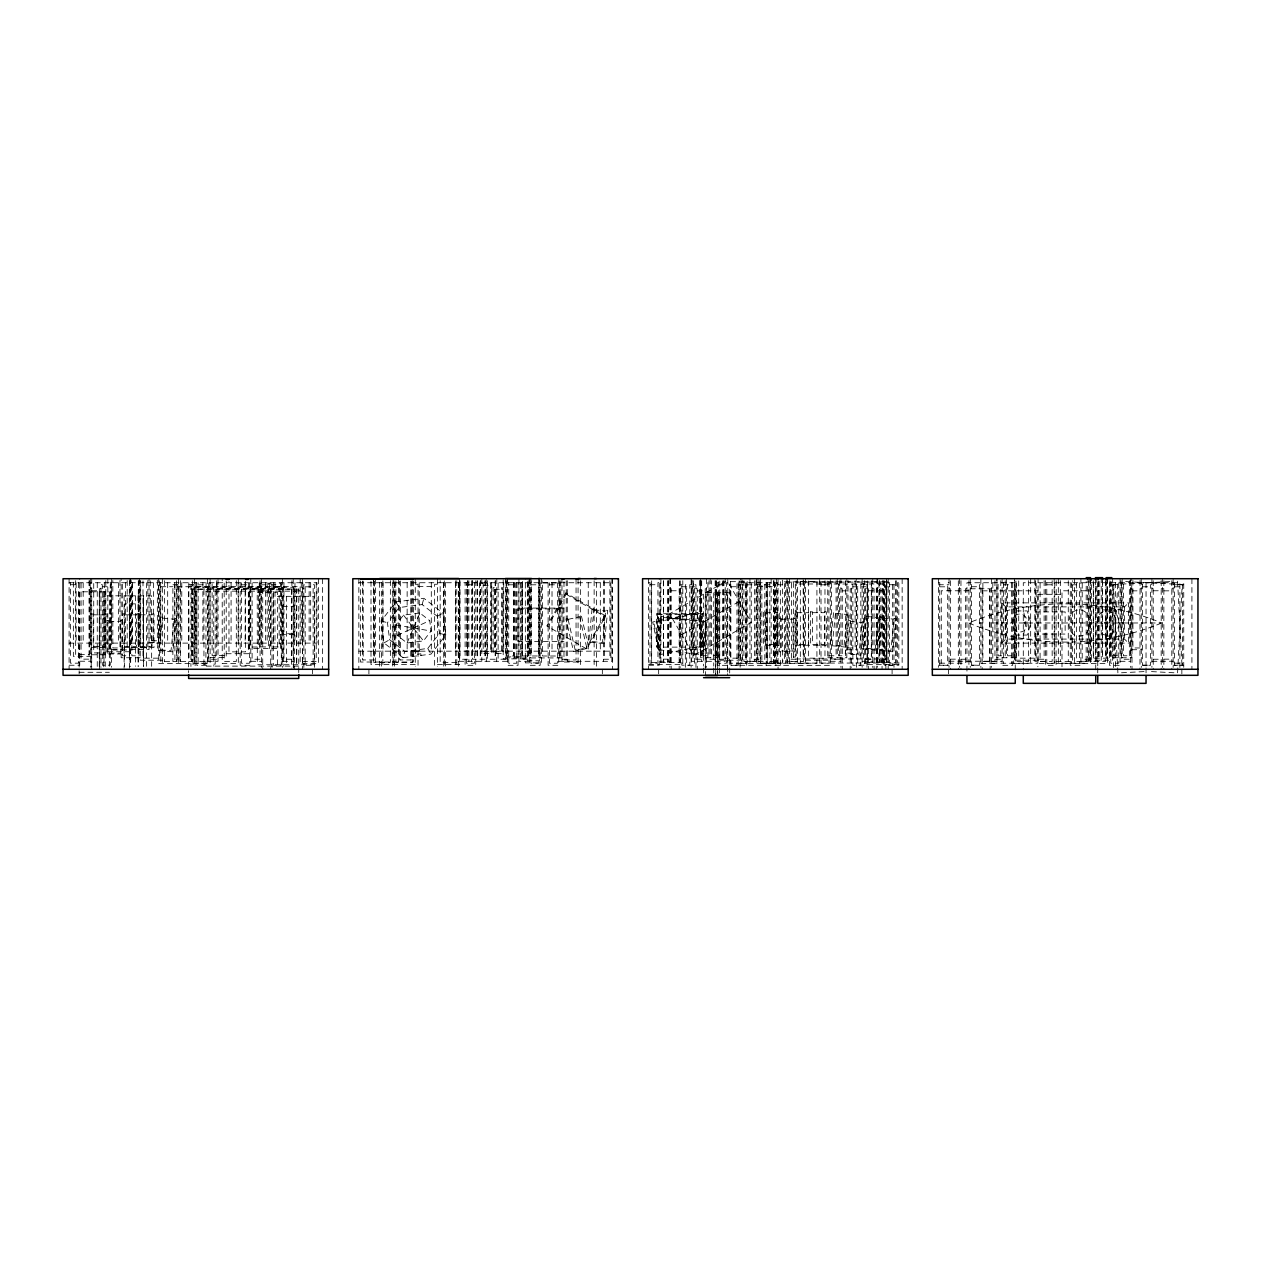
<?xml version="1.0" encoding="UTF-8"?>
<svg xmlns="http://www.w3.org/2000/svg" width="1261" height="1261" viewBox="0 0 1261 1261"><rect width="100%" height="100%" fill="white"/><g stroke="black" fill="none" stroke-linecap="round" stroke-linejoin="round"><path stroke-width="0.75" stroke-dasharray="5 3.75" d="M129.379 668.267L129.505 603.877M1113.368 667.636L1117.908 581.179M877.104 650.25L880.43 616.976M1023.506 635.055L1025.981 622.981L1023.506 610.923M1111.43 636.064L1114.109 622.981L1111.43 609.914M403.063 657.706L431.01 654.128L445.779 635.008L442.958 613.067L423.854 598.297L395.922 601.875L381.153 620.979L383.959 642.937L403.063 657.706L404.781 651.401L427.763 648.453L439.474 633.306L437.299 616.298L422.151 604.586L399.154 607.534L387.442 622.698L389.633 639.69L404.781 651.401M422.151 604.586L423.854 598.297M407.067 643L419.866 613.004L429.733 620.633L431.073 631.02L423.444 640.903L407.067 643L397.183 635.355L395.859 624.967L403.488 615.1L419.866 613.004M566.678 593.427L548.109 625.582L547.29 625.109M604.445 616.33L586.365 647.665L587.185 648.138M1001.754 643.11L1005.789 639.091L1124.497 639.091L1128.532 643.11L1128.532 602.868L1001.754 602.868L1001.754 643.11L1128.532 643.11M1001.754 602.868L1005.789 606.888L1124.497 606.888L1128.532 602.868M725.516 581.494L669.623 613.76L693.771 655.578L751.288 622.382L728.07 582.172M681.697 634.677L739.214 601.465M383.959 642.937L389.633 639.69M437.299 616.298L442.958 613.067M397.183 635.355L429.733 620.633M568.112 619.387L579.587 616.755M659.33 653.923L660.26 653.734L653.828 622.635L697.065 613.666L703.496 644.765L704.442 644.576M1169.782 581.589L1113.274 584.552L1117.908 672.964L1147.132 671.435M730.56 581.652L747.158 581.652M800.325 581.652L816.923 581.652M888.17 582.062L784.547 582.156L784.547 660.953L782.45 660.953M69.087 582.74L316.984 582.74L316.984 643.11L69.087 643.11M358.849 582.74L612.389 582.74M648.658 582.661L649.982 582.661L649.982 663.176L657.943 663.176L657.943 582.661L659.267 582.661M717.178 582.74L718.502 582.74M727.786 582.74L726.462 582.74L726.462 663.254L718.502 663.254L718.549 580.69M776.335 582.74L777.659 582.74L777.659 663.254L785.619 663.254L785.619 582.74L786.943 582.74M819.697 582.74L821.021 582.74L821.021 663.254L828.981 663.254L828.934 580.69M828.981 582.74L830.305 582.74M888.217 582.661L889.541 582.661L889.541 663.176L897.501 663.176L897.501 582.661L898.825 582.661M938.42 582.661L939.744 582.661L939.744 665.272L947.705 665.272L947.705 582.661L949.029 582.661M542.608 582.929L559.206 582.929M481.954 583.48L483.184 583.48L483.184 651.606L490.513 651.606L490.513 583.48L491.727 583.48L491.727 653.356L481.954 653.356M415.263 584.253L418.037 584.253L418.037 667.983M437.394 584.253L434.635 584.253L434.635 667.983M756.474 584.552L757.656 584.552L757.656 661.615L764.812 661.615L764.812 584.552L767.208 584.552L767.208 661.615L774.364 661.615L774.364 584.552L775.562 584.552L775.562 663.601L740.365 663.601L740.365 578.72M70.458 584.726L78.418 584.726M111.583 584.678L110.259 584.678L110.259 665.193L102.299 665.193L102.299 584.678L100.975 584.678L100.975 667.353M188.977 584.757L196.022 584.757L196.022 661.536L208.097 661.536L208.097 584.757L210.114 584.757M198.135 584.805L206.095 584.805M241.497 584.805L249.457 584.805M261.027 584.805L268.357 584.805M270.942 584.805L279.154 584.805M281.298 584.757L282.622 584.757M466.428 584.805L474.388 584.805M508.735 584.805L516.695 584.805M530.881 584.805L538.841 584.805M549.433 584.805L557.394 584.805M649.982 584.726L657.943 584.726M691.107 584.678L689.783 584.678L689.783 665.193L681.823 665.193L681.823 584.678L680.499 584.678L680.499 667.353M718.502 584.805L726.462 584.805M738.174 584.805L774.049 584.805M777.659 584.805L785.619 584.805M821.021 584.805L828.981 584.805M862.146 584.757L860.822 584.757L860.822 665.272L852.862 665.272L852.862 584.757L851.538 584.757L851.538 667.432M889.541 584.726L897.501 584.726M938.42 584.757L949.029 584.757M970.261 584.678L971.585 584.678L971.585 665.272L979.545 665.272L979.545 584.678L980.869 584.757M1003.425 584.805L1011.385 584.805M1046.788 584.805L1054.748 584.805M1071.614 584.805L1079.574 584.805M1110.783 584.805L1118.743 584.805M1141.3 584.678L1142.624 584.757M1151.908 584.678L1150.584 584.678L1150.584 665.272L1142.624 665.272L1142.624 584.678M1173.14 584.757L1183.748 584.757M483.184 585.23L490.513 585.23M418.037 586.397L434.635 586.397M757.656 586.538L764.812 586.538M767.208 586.538L774.364 586.538M102.299 586.743L110.259 586.743M160.809 586.728L172.883 586.728M176.966 586.728L191.987 586.728L191.924 661.536L191.987 584.757M196.022 586.728L208.097 586.728M273.338 586.822L281.298 586.822M305.178 586.822L313.138 586.822M681.823 586.743L694.622 586.822M730.86 586.743L738.82 586.743M852.862 586.822L865.661 586.743M884.702 586.822L892.662 586.822M939.744 586.822L947.705 586.822M971.585 586.743L979.545 586.743M1142.624 586.822L1150.584 586.822M1174.464 586.822L1182.424 586.822M90.351 588.698L91.69 588.698M100.975 588.698L99.651 588.698L99.651 669.213M293.23 588.777L294.57 588.777L294.57 669.292M302.53 588.777L303.854 588.777M669.875 588.698L671.199 588.698L671.199 669.213M680.499 588.698L679.159 588.698L679.159 669.213M695.946 588.777L697.27 588.777L697.27 669.292M706.57 588.777L705.23 588.777L705.23 669.292M840.914 588.777L842.253 588.777L842.253 669.292M851.538 588.777L850.213 588.777L850.213 669.292M866.985 588.698L868.325 588.698L868.325 669.213M872.754 588.777L874.094 588.777L874.094 669.292M877.609 588.698L876.285 588.698L876.285 669.213M883.378 588.777L882.054 588.777L882.054 669.292M949.029 588.777L950.353 588.777M958.313 588.777L960.961 588.698M991.477 588.777L990.153 588.777L990.153 669.292M1130.676 588.777L1132.015 588.777L1132.015 669.292M1139.976 588.777L1141.3 588.777M1151.908 588.698L1153.232 588.698M1161.192 588.698L1163.856 588.777M1171.816 588.777L1173.14 588.777M190.931 588.982L296.445 588.982L296.445 666.47M298.747 589.218L195.124 589.328L195.124 668.109M494.312 589.313L501.484 589.313M91.69 590.763L99.651 590.763M262.729 590.842L270.689 590.842M294.57 590.842L302.53 590.842M671.199 590.763L679.159 590.763M697.27 590.842L705.23 590.842M842.253 590.842L850.213 590.842M868.325 590.763L882.054 590.842M968.921 590.763L941.273 590.794L941.273 663.239M982.193 590.842L1037.85 590.794L1037.85 666.754M1086.147 590.794L1061.998 590.794L1061.998 666.754M1132.015 590.842L1139.976 590.842M1153.232 590.763L1161.192 590.763M1163.856 590.842L1171.816 590.842M205.906 591.141L296.776 591.141L296.776 664.2L298.747 664.2M257.323 592.307L277.436 592.307L277.436 664.736M729.693 592.812L717.525 592.812L717.525 675.565M1037.85 594.309L1061.998 594.309M705.75 594.924L727.707 594.924M129.442 595.822L104.017 595.822L104.017 666.312M129.993 595.822L151.651 595.822L151.651 666.312M277.436 596.327L314.667 596.327L314.667 664.736L257.323 664.736L257.212 587.106M135.526 603.877L124.634 603.877L124.634 666.312M280.525 605.737L282.338 605.737L282.338 633.716L293.246 633.716M293.246 605.737L295.074 605.737M282.338 606.446L293.246 606.446M563.951 608.07L517.861 608.101L517.861 641.534L563.951 641.502M518.823 608.937L562.989 608.905L562.989 640.683L563.951 640.667M1103.375 609.914L1115.449 609.914L1119.469 622.981L1115.449 636.064L1103.375 636.064M1016.082 610.923L1027.226 610.923L1030.931 622.981L1027.226 635.055L1016.082 635.055M1034.966 611.916L1065.135 611.916L1065.135 634.062L1034.966 634.062M765.553 612.688L777.312 612.688M796.92 612.688L808.679 612.688M812.604 612.688L824.379 612.688M703.48 613.713L656.398 613.713L656.398 647.129L703.48 647.129M91.281 613.997L93.235 613.997L93.235 646.594L104.994 646.594L104.994 613.997L106.964 613.997L106.964 653.97L122.648 653.97L122.648 613.997L124.603 613.997M140.286 613.997L136.377 613.997L136.377 646.594L124.603 646.594M657.359 614.548L702.519 614.548M93.235 614.832L104.994 614.832M124.603 614.832L136.377 614.832M140.286 614.832L152.061 614.832M779.266 618.394L781.237 618.394L781.237 650.991L792.996 650.991L792.996 618.394L794.966 618.394M781.237 619.23L792.996 619.23M106.964 620.538L108.919 620.538L108.919 653.135L120.678 653.135L120.678 620.538L122.648 620.538M108.919 621.374L120.678 621.374M979.624 622.981L982.634 622.981M992.706 622.981L1161.728 622.981A253.571 253.571 0 0 0 968.558 622.981A253.571 253.571 0 0 0 1161.728 622.981M280.525 634.441L295.074 634.441M517.861 640.683L518.823 640.667M149.034 642.369L158.523 642.369L158.523 578.72M779.266 645.285L763.583 645.285L763.583 611.853L765.553 611.853L765.553 644.45L777.312 644.45L777.312 611.853L779.266 611.853L779.266 651.827L794.966 651.827L794.966 611.853L796.92 611.853L796.92 644.45L808.679 644.45L808.679 611.853L812.604 611.853L812.604 644.45L824.379 644.45L824.379 611.853L826.333 611.853L826.333 645.285L794.966 645.285M656.398 646.294L658.368 646.294L658.368 614.548M703.48 646.294L701.51 646.294L701.51 614.548M140.286 646.594L152.061 646.594L152.061 613.997L154.015 613.997L154.015 647.429L122.648 647.429M257.212 647.019L250.056 647.019L250.056 587.106M91.281 647.429L106.964 647.429M1140.039 647.965L1132.93 647.965L1132.93 580.501M111.646 649.73L121.135 649.73M129.946 649.557L149.034 649.557L149.034 578.72M691.17 649.73L700.659 649.73M846.825 649.73L856.314 649.73L856.314 578.72M1131.747 649.73L1141.237 649.73M358.849 651.165L612.389 651.165M107.816 651.748L129.946 651.748M226.208 653.718L248.338 653.718L248.338 579.429M91.722 654.79L107.816 654.79L107.816 578.72M224.19 655.499L212.116 655.499L212.116 580.69M701.857 655.783L709.013 655.783L709.013 580.69M718.549 655.783L711.393 655.783L711.393 580.69M828.934 655.783L836.09 655.783L836.09 580.69M91.722 656.35L73.359 656.35L73.359 578.72M505.96 656.886L522.558 656.886L522.558 581.416M793.358 657.044L795.328 657.044L795.328 583.985L886.184 583.985L886.184 657.044L888.17 657.044M803.178 656.981L804.628 656.981L804.628 581.51M872.754 656.981L871.304 656.981L871.304 581.51M210.114 657.47L226.208 657.47L226.208 578.72M140.223 657.753L121.135 657.753L121.135 578.72M719.747 657.753L700.659 657.753L700.659 578.72M827.736 657.753L846.825 657.753L846.825 578.72M1015.956 657.753L996.868 657.753L996.868 578.72M1112.659 657.753L1131.747 657.753L1131.747 578.72M561.98 657.927L505.44 657.958L505.44 578.515M525.333 658.872L503.186 658.872L503.186 579.477M888.17 658.967L793.358 658.967L793.358 582.062M950.353 659.156L958.313 659.156M1163.856 659.156L1171.816 659.156M567.151 659.235L559.884 659.235L559.884 580.785M603.546 659.235L610.828 659.235L610.828 580.69M960.961 659.235L968.921 659.235M1153.232 659.235L1161.192 659.235M162.354 660.197L140.223 660.197L140.223 578.72M741.878 660.197L719.747 660.197L719.747 578.72M805.606 660.197L827.736 660.197L827.736 578.72M1038.087 660.197L1015.956 660.197L1015.956 578.72M1086.21 660.228L1112.659 660.197L1112.659 578.72M882.873 660.953L880.793 660.953L880.793 582.156M79.742 661.221L90.351 661.221M207.419 661.3L218.027 661.3L218.027 578.72M250.781 661.3L261.39 661.3M282.622 661.3L293.23 661.3M507.411 661.3L458.437 661.3L458.437 578.72M529.541 661.3L518.933 661.3L518.933 578.72M558.828 661.3L611.884 661.3L611.884 578.72M659.267 661.221L669.875 661.221M749.932 661.3L760.541 661.3M786.943 661.3L797.551 661.3M830.305 661.3L840.914 661.3M862.146 661.3L872.754 661.3M877.609 661.221L888.217 661.221M949.029 661.221L989.554 661.221M991.477 661.3L1002.101 661.3M1045.464 661.3L1034.84 661.3L1034.84 578.72M1080.898 661.3L1091.506 661.3M1120.067 661.3L1130.676 661.3M1151.908 661.3L1173.14 661.221M302.467 661.458L316.227 661.458L316.227 580.69M1056.198 661.473L1072.417 661.473L1072.417 580.69M578.074 662.025L561.98 662.025L561.98 579.083M456.766 662.451L440.168 662.451L440.168 580.675M206.095 663.254L198.135 663.254L198.135 582.74M939.744 663.176L965.406 663.239L965.406 588.777L989.554 588.777L989.554 663.239L1037.85 663.239M1061.998 663.239L1086.147 663.239L1086.21 581.573M1174.464 663.176L1182.424 663.176M789.512 663.601L805.606 663.601L805.606 578.72M980.869 663.601L996.962 663.601L996.962 578.72M203.935 664.2L205.906 664.2L206.095 582.74M213.755 664.137L215.205 664.137L215.205 588.666L281.881 588.666L281.881 664.137L283.331 664.137M415.263 664.594L371.002 664.594L371.002 578.72M437.394 664.594L459.54 664.594L459.54 578.72M648.658 664.594L682.8 664.594L682.8 580.675M898.825 664.594L864.683 664.594L864.683 580.675M69.134 665.241L79.742 665.241L79.742 578.641M648.658 665.241L659.267 665.241L659.267 578.641M888.217 665.241L898.825 665.241L898.825 580.675M938.42 665.241L949.029 665.241M971.585 665.193L979.545 665.193M1142.624 665.193L1150.584 665.193M1173.14 665.241L1183.748 665.241M298.747 666.123L203.935 666.123L203.935 589.218M79.144 672.286L109.344 672.286M1125.695 581.589L1182.203 584.552L1177.569 672.964L1148.345 671.435M835.46 613.335L847.171 614.501M866.685 616.44L878.397 617.622M882.29 618L894.002 619.167M848.558 620.365L850.513 620.57L847.266 652.993L858.977 654.16L862.209 621.736L864.163 621.925M850.418 621.389L862.13 622.571M593.947 609.835L605.658 611.002M845.895 647.129L830.274 645.569L833.6 612.31L835.554 612.499L832.307 644.938L844.019 646.105L847.25 613.666L849.205 613.855L845.233 653.639L860.853 655.2L864.81 615.415L866.764 615.62L863.533 648.044L875.244 649.21L878.476 616.787L882.369 617.181L879.138 649.604L890.849 650.771L894.081 618.347L896.035 618.536L892.709 651.795L861.499 648.69M162.464 618.063L174.16 619.23M657.501 648.784L658.447 648.895L662.041 617.338L705.924 622.335L702.33 653.892L703.275 654.002M395.859 624.967L431.073 631.02M439.474 633.306L445.779 635.008M381.153 620.979L387.442 622.698M566.205 594.262L605.28 616.818M403.488 615.1L423.444 640.903M427.763 648.453L431.01 654.128M395.922 601.875L399.154 607.534M421.032 655.405L420.827 653.781L412.836 654.806L413.041 656.429M1177.569 581.179L1182.109 667.636M1191.913 578.72L1191.913 669.276M1183.748 667.337L1183.748 582.661L1182.424 582.661L1182.424 665.272L1174.464 665.272L1174.464 582.661M1181.856 669.276L1181.856 673.8M1179.886 667.495L1179.886 582.74L1097.748 582.74L1097.748 665.95M1173.14 578.641L1173.14 667.432M1171.816 580.706L1171.816 669.292M1163.856 580.706L1163.856 669.292M1162.516 578.641L1162.516 667.432M1161.192 580.69L1161.192 669.213M1153.232 580.69L1153.232 669.213M1151.908 578.72L1151.908 667.353M1146.044 582.74L1146.044 665.95M1146.044 667.873L1146.044 673.689M1141.237 578.72L1141.3 667.432M1140.039 580.501L1139.976 669.292M1130.676 578.72L1130.676 667.432M1130.55 580.69L1130.55 655.783L1123.393 655.783L1123.393 580.69M1129.352 580.69L1129.352 659.235L1121.392 659.235L1121.392 580.69M1124.497 606.888L1124.497 639.091M1122.195 578.72L1122.195 657.753M1120.997 580.69L1120.997 655.783L1113.841 655.783L1113.841 580.69M1120.067 578.72L1120.067 665.319L1109.459 665.319L1109.459 582.74M1118.743 582.74L1118.743 663.254L1110.783 663.254L1110.783 582.74M1115.496 582.74L1115.496 667.542M1111.839 581.573L1111.839 660.228M1110.515 581.668L1110.421 658.163L1087.534 658.163L1087.534 581.573M1109.885 580.754L1109.885 658.163M1107.599 578.72L1107.599 663.601L1091.506 663.601L1091.506 578.72M1107.457 577.648L1107.457 660.228M1106.228 579.713L1106.228 658.163L1106.133 581.573M1105.598 580.69L1105.598 661.473L1093.523 661.473L1093.523 580.69M1102.555 579.713L1102.555 658.163M1102.477 581.668L1102.477 658.163M1101.231 577.648L1101.231 660.228M1099.765 581.573L1099.765 660.228M1098.378 581.668L1098.441 658.163M1098.189 581.573L1098.284 658.163M1097.748 667.873L1097.748 673.689M1096.802 577.648L1096.865 660.228M1095.73 669.812L1095.73 582.74L1023.286 582.74L1023.286 669.812M1095.541 579.713L1095.478 658.163M1093.287 580.754L1093.287 658.163M1090.513 578.72L1090.513 663.601L1038.087 663.601L1038.087 578.72M1090.182 580.69L1090.182 659.235L1082.222 659.235L1082.222 580.69M1089.157 577.648L1089.157 660.228M1088.511 580.69L1088.511 661.473L1076.437 661.473L1076.437 580.69M1080.898 578.72L1080.898 665.319L1070.274 665.319L1070.274 578.72M1079.574 582.74L1079.574 663.254M1074.419 578.72L1074.419 663.601M1071.614 582.74L1071.614 663.254M1068.272 580.69L1068.272 661.473M1060.343 580.69L1060.343 661.473M1058.326 578.72L1058.326 663.601M1056.198 580.69L1056.072 665.319L1045.464 665.319L1045.464 578.72M1054.748 582.74L1054.748 663.254L1046.788 663.254L1046.788 582.74M1054.18 578.72L1054.18 663.601M1052.163 580.69L1052.163 661.473L1040.089 661.473L1040.089 580.69M1044.124 580.69L1044.124 659.235L1036.164 659.235L1036.164 580.69M1035.313 580.754L1035.313 658.163L1018.715 658.163L1018.715 580.754M1030.663 578.72L1030.663 663.601L1014.553 663.601L1014.553 578.72M1028.645 580.69L1028.645 661.473L1016.571 661.473L1016.571 580.69M1015.247 669.812L1015.247 582.74L966.951 582.74L966.951 673.689M1014.758 580.69L1014.758 655.783L1007.602 655.783L1007.602 580.69M1013.702 590.794L1013.702 663.239M1012.709 582.74L1012.709 665.319L1002.101 665.319L1002.101 578.72M1011.385 582.74L1011.385 663.254M1006.404 578.72L1006.404 657.753M1005.789 606.888L1005.789 639.091M1005.206 580.69L1005.206 655.783L998.05 655.783L998.05 580.69M1003.425 582.74L1003.425 663.254M1000.761 580.69L1000.761 659.235L992.801 659.235L992.801 580.69M994.961 580.69L994.961 661.473L982.886 661.473L982.886 580.69M991.477 578.72L991.477 667.432M982.193 588.777L982.193 669.292M980.869 578.72L980.869 667.432M970.261 578.72L970.261 667.353M968.921 580.69L968.921 669.213M960.961 580.69L960.961 669.213M959.637 578.641L959.637 667.432M958.313 580.706L958.313 669.292M950.353 580.706L950.353 669.292M949.029 578.641L949.029 667.432M948.43 669.276L948.43 673.8M938.373 578.72L938.42 667.337M902.151 578.72L902.151 669.276M896.098 580.675L896.098 662.451L867.426 662.451L867.426 580.864M895.83 580.864L895.83 662.451M893.986 584.757L893.986 667.337M892.662 584.757L892.662 665.272L884.702 665.272L884.702 584.757L883.378 584.757L883.378 667.432M892.094 669.276L892.094 673.8M888.217 578.641L888.17 668.992M886.893 580.706L886.893 659.156L878.933 659.156L878.933 580.706M886.593 578.72L886.593 664.594M885.868 668.992L885.868 581.825L780.354 581.825L780.354 668.992M884.119 580.864L884.119 662.451M883.866 580.864L883.866 662.451M882.873 580.092L882.873 663.018L760.273 663.16L760.273 580.69M879.658 580.675L879.658 662.451M879.39 580.864L879.39 662.451M877.609 578.641L877.609 667.353M876.915 578.72L876.915 664.594M872.754 578.72L872.754 667.432M871.43 580.69L871.43 659.235L863.47 659.235L863.47 580.69M867.678 580.864L867.678 662.451M866.985 667.353L866.985 584.678L865.661 584.678L865.661 665.193L857.701 665.193L857.701 584.678L856.377 584.678L856.377 667.258M862.146 578.72L862.146 667.337M855.131 580.501L855.131 647.965L848.007 647.965L848.007 580.501M845.627 580.69L845.627 655.783L838.47 655.783L838.47 580.69M840.914 578.72L840.914 667.432M839.59 580.69L839.59 659.235L831.63 659.235L831.63 580.69M837.272 578.72L837.272 657.753M830.305 578.72L830.305 665.319L797.551 665.382L797.551 578.72M824.978 580.754L824.978 658.163L808.364 658.163L808.364 580.754M819.697 579.508L819.697 665.382M816.923 581.463L816.923 663.239L800.325 663.239L800.325 581.463M810.65 611.853L810.65 645.285M803.588 580.69L803.588 661.473L791.514 661.473L791.514 580.69M803.178 579.524L803.178 658.967M796.227 580.69L796.227 659.235L788.267 659.235L788.267 580.69M789.512 578.72L789.512 665.319L717.178 665.319L717.178 578.72M787.211 580.69L787.211 663.16M786.943 578.72L786.943 665.319M782.45 580.092L782.45 663.018M778.053 579.524L778.053 668.992M776.335 578.72L776.335 665.319M775.878 665.319L775.878 582.74L736.944 582.74L736.944 665.319M774.664 582.74L774.664 663.254L761.865 663.254L761.865 582.74M774.033 580.69L774.049 663.254M773.45 580.69L773.45 663.16M771.149 578.72L771.149 665.319M769.825 582.74L769.825 663.254M767.35 582.74L767.35 663.254M766.735 582.74L766.735 663.254M766.136 582.74L766.136 665.319M760.541 578.72L760.541 665.319M759.217 580.69L759.217 659.235L751.257 659.235L751.257 580.69M757.971 578.72L757.971 665.319M756.474 578.72L756.474 663.601M755.97 580.69L755.97 661.473L742.382 661.473L742.382 580.69M754.456 580.69L754.456 661.473M749.932 578.72L749.932 665.382M747.158 581.463L747.158 663.239L730.56 663.239L730.56 581.463M746.701 582.74L746.701 665.319M746.086 584.805L746.086 663.254M745.487 582.74L745.487 663.254M743.895 580.69L743.895 661.473M741.878 578.72L741.878 663.601M740.144 584.678L740.144 667.258M739.119 580.754L739.119 658.163L722.506 658.163L722.506 580.754M738.82 584.678L738.82 665.193L730.86 665.193L730.86 584.678L729.536 584.678L729.536 667.258M738.174 582.74L738.174 663.254M729.693 668.031L729.693 673.815M727.786 579.508L727.707 673.595M727.487 594.924L727.487 675.565M725.217 578.72L725.217 661.3L691.627 661.3L691.627 578.72M723.956 580.785L723.956 659.235L707.894 659.235L707.894 580.69M723.467 580.785L723.467 659.235M719.527 592.812L719.527 666.107M719.527 668.031L719.527 673.815M717.73 592.812L717.73 675.565M716.406 580.785L716.406 659.235M715.854 580.69L715.854 659.235M715.728 675.565L715.728 592.812L703.543 592.812L703.543 666.107M715.507 594.924L715.507 675.565M715.16 580.69L715.16 661.3M713.726 592.812L713.726 666.107M713.726 668.031L713.726 673.815M710.211 578.72L710.211 657.753M706.57 578.72L706.57 667.432M705.75 592.812L705.545 675.565M703.543 668.031L703.543 673.815M702.472 613.713L702.472 647.129M701.683 580.69L701.683 661.3M700.911 580.785L700.911 659.235L692.888 659.235L692.888 580.69M700.422 580.69L700.422 659.235M699.477 580.501L699.477 647.965L692.352 647.965L692.352 580.501M695.946 667.432L695.946 584.757L694.622 584.757L694.622 665.272L686.662 665.272L686.662 584.757L685.338 584.757L685.338 667.337M693.377 580.785L693.377 659.235M691.17 578.72L691.107 667.258M680.057 580.864L680.057 662.451L651.385 662.451L651.385 580.675M679.805 580.864L679.805 662.451M670.568 578.72L670.568 664.594M669.875 578.641L669.875 667.353M668.551 580.706L668.551 659.156L660.591 659.156L660.591 580.706M668.094 580.864L668.094 662.451M667.826 580.675L667.826 662.451M663.617 580.864L663.617 662.451M663.365 580.864L663.365 662.451M660.89 578.72L660.89 664.594M658.668 669.276L658.668 673.8M657.407 613.713L657.407 647.129M651.653 580.864L651.653 662.451M648.611 578.72L648.611 669.276M612.389 578.72L612.389 669.276M609.898 580.785L609.898 659.235M604.476 580.69L604.476 659.235M603.42 580.69L603.42 661.3M602.332 669.276L602.332 673.8M600.315 582.74L600.315 651.165M596.421 582.424L596.421 666.375M594.136 580.817L594.136 667.983M588.241 582.74L588.241 651.165M580.359 580.817L580.359 667.983M578.074 579.083L578.074 666.375M576.056 579.083L576.056 659.944L563.982 659.944L563.982 581.006M567.277 580.69L567.277 661.3M566.221 580.785L566.221 659.235M560.814 580.785L560.814 659.235M559.206 581.006L559.206 656.004L542.608 656.004L542.608 581.006M558.828 578.72L558.718 665.319L548.109 665.319L548.109 582.74M557.394 582.74L557.394 663.254L549.433 663.254L549.433 582.74M552.019 582.74L552.019 651.165M541.426 578.72L541.426 662.876L525.333 662.876L525.333 578.72M540.165 582.74L540.165 665.319L529.541 665.319L529.541 578.72M539.834 578.515L539.834 657.958M539.409 580.675L539.409 660.78L527.334 660.78L527.334 580.675M538.841 582.74L538.841 663.254L530.881 663.254L530.881 582.74M538.652 578.515L538.652 655.972L531.543 655.972L531.543 580.501M530.345 578.515L530.345 657.958M529.305 578.515L529.305 655.972L522.038 655.972L522.038 582.44M528.974 582.44L528.974 655.972M528.217 580.69L528.217 659.235L520.257 659.235L520.257 580.69M527.87 582.74L527.87 651.165M522.369 582.393L522.369 655.972M521.219 582.393L521.219 657.958M518.035 582.74L518.035 665.319L507.411 665.319L507.411 578.72M516.695 582.74L516.695 663.254L508.735 663.254L508.735 582.74M515.796 582.74L515.796 651.165M514.693 582.393L514.693 657.958M513.857 582.44L513.857 655.972L506.607 655.972L506.607 582.393M513.526 582.393L513.526 655.972M506.922 580.501L506.922 655.972M506.087 580.69L506.087 659.235L498.127 659.235L498.127 580.69M503.722 582.74L503.722 651.165M496.802 578.72L496.692 661.3M495.384 580.69L495.384 659.235L487.282 659.235L487.282 580.785M495.163 580.785L495.163 659.235M491.648 582.74L491.648 651.165M487.503 580.69L487.503 659.235M486.194 578.72L486.336 661.3M485.233 580.785L485.233 659.235L472.402 659.235L472.402 580.785M485.028 580.785L485.028 659.235M481.812 578.72L481.812 661.3M480.52 580.69L480.52 659.235M480.236 580.785L480.236 659.235M479.59 582.74L479.59 651.165M477.352 580.785L477.352 659.235M477.147 580.785L477.147 659.235M475.823 580.69L475.728 665.319L465.104 665.319L465.104 582.74M474.388 582.74L474.388 663.254L466.428 663.254L466.428 582.74M472.67 580.69L472.67 659.235M471.362 580.69L471.362 661.3M468.887 580.69L468.887 661.3M467.847 580.785L467.847 659.235L459.745 659.235L459.745 580.785M467.579 580.785L467.579 659.235M467.516 582.74L467.516 651.165M460.013 580.785L460.013 659.235M458.673 582.424L458.673 666.375M456.766 580.675L456.813 666.044M455.473 580.817L455.473 666.044M455.442 582.74L455.442 651.165M445.622 582.409L445.622 666.044M444.282 580.817L444.282 666.044M443.762 582.424L443.762 666.375M443.368 582.74L443.368 651.165M437.394 578.72L437.394 666.234M431.294 582.74L431.294 651.165M419.219 582.74L419.219 651.165M415.263 578.72L415.263 666.234M413.387 581.006L413.387 662.025L360.536 662.025L360.536 581.006M412.505 580.675L412.505 662.451L395.891 662.451L395.891 580.675M411.527 581.006L411.527 659.944L399.548 659.944L399.548 581.148M410.739 581.148L410.739 659.944M407.145 582.74L407.145 651.165M400.352 581.006L400.352 659.944M398.476 579.083L398.476 662.025M395.071 582.74L395.071 651.165M394.583 582.424L394.583 666.375M394.047 580.817L394.047 667.983M393.133 578.72L393.133 664.594M392.723 582.409L392.723 666.044M390.358 580.675L390.358 662.451L373.76 662.451L373.76 580.675M382.997 582.74L382.997 651.165M382.855 580.817L382.855 667.983M381.531 582.409L381.531 667.983M379.656 582.424L379.656 666.375M375.447 579.083L375.447 662.025M374.375 581.148L374.375 659.944L362.396 659.944L362.396 581.006M373.587 579.083L373.587 659.944M368.906 669.276L368.906 673.8M363.2 581.148L363.2 659.944M358.849 578.72L358.849 669.276M322.627 578.72L322.627 669.276M318.513 578.72L318.513 663.57L300.165 663.57L300.165 578.72M314.462 667.337L314.462 584.757L313.138 584.757L313.138 665.272L305.178 665.272L305.178 584.757L303.854 584.757L303.854 667.432M312.57 669.276L312.57 673.8M310.679 582.74L310.679 643.11M309.134 582.74L309.134 643.11M302.813 582.74L302.813 643.11M302.593 596.327L302.593 664.736M302.467 578.72L302.53 669.292M301.269 582.74L301.269 643.11M298.747 672.586L298.747 586.68L188.63 586.68L188.63 672.586M294.964 582.74L294.964 643.11M293.466 668.109L293.466 587.248L193.043 587.248L193.043 668.109M293.23 578.72L293.23 667.432M291.906 580.69L291.906 659.235L283.946 659.235L283.946 580.69M291.37 589.328L291.37 668.109M286.499 596.327L286.499 664.736M283.331 586.68L283.331 666.123M282.622 578.72L282.622 667.337M281.329 582.74L281.298 665.272L273.338 665.272L273.338 584.757M275.008 582.74L275.008 643.11M273.464 582.74L273.464 643.11M272.013 584.757L272.013 667.432M270.689 588.777L270.689 669.292M269.57 583.181L269.57 648.548M267.159 582.74L267.159 643.11M265.614 582.74L265.614 643.11M262.729 588.777L262.729 669.292M261.39 578.72L261.39 667.432M260.065 580.69L260.065 659.235L252.105 659.235L252.105 580.69M259.246 582.74L259.293 643.11M258.41 587.106L258.41 648.548L248.858 648.548L248.858 587.106M250.781 578.72L250.781 665.319L240.173 665.319L240.173 582.74M249.457 582.74L249.457 663.254L241.497 663.254L241.497 582.74M245.58 581.289L245.58 651.858L228.966 651.858L228.966 581.289M245.154 582.74L245.154 643.11M238.313 578.72L238.313 663.601L222.22 663.601L222.22 578.72M238.108 582.74L238.108 643.11M236.311 580.69L236.311 661.473L224.237 661.473L224.19 580.69M231.078 582.74L231.078 643.11M216.987 582.74L216.987 643.11M216.703 580.69L216.703 659.235L208.743 659.235L208.743 580.69M213.755 586.68L213.755 666.123M210.114 578.72L210.114 663.507L158.791 663.507L158.791 584.757L160.809 584.757L160.809 661.536L176.445 661.473L176.445 580.69M209.941 582.74L209.941 643.11M207.419 578.72L207.419 665.319L196.811 665.319L196.811 582.74M202.895 582.74L202.895 643.11M195.865 582.74L195.865 643.11M194.557 578.72L194.557 663.601M194.005 584.757L194.005 663.507M192.539 580.69L192.539 661.473L176.903 661.536L176.903 584.757M190.978 584.757L190.931 666.47M188.819 582.74L189.04 661.536M181.773 582.74L181.773 643.11M180.465 580.69L180.465 661.473M179.929 661.536L179.929 584.757L172.883 584.757L172.883 661.536M178.463 578.72L178.463 663.601M177.911 584.757L177.911 663.507M174.901 584.757L174.901 663.507M174.727 582.74L174.727 643.11M167.681 582.74L167.681 643.11M164.371 580.69L164.371 661.473M162.354 578.72L162.354 663.601M160.636 582.74L160.636 643.11M159.595 580.754L159.595 658.163L142.997 658.163L142.997 580.754M157.341 580.312L157.341 640.777L150.217 640.777L150.217 580.312M153.606 582.74L153.606 643.11M147.836 580.486L147.836 647.791L140.68 647.791L140.68 580.486M146.56 582.74L146.56 666.312M139.482 578.72L139.482 649.557M139.025 580.69L139.025 655.783L131.869 655.783L131.869 580.69M138.521 595.822L138.521 666.312M138.3 580.486L138.3 647.791L131.144 647.791L131.144 580.486M138.032 595.822L138.032 666.312M135.558 595.822L135.526 666.312M132.468 582.74L132.468 643.11M130.687 578.72L130.671 666.312M129.946 578.72L129.993 666.312M129.489 580.69L129.489 655.783L122.333 655.783L122.333 580.69M127.188 580.549L127.188 649.919L110.574 649.919L110.574 580.549M125.422 582.74L125.422 643.11M124.114 595.822L124.114 668.267M119.953 580.501L119.953 647.965L112.828 647.965L112.828 580.501M118.392 582.74L118.392 643.11M111.646 578.72L111.583 667.258M111.346 582.74L111.346 643.11M109.344 666.312L109.344 591.803L79.144 591.803L79.144 673.8M105.798 580.627L105.798 652.899L93.724 652.899L93.724 580.627M105.325 591.803L105.293 666.407M104.3 582.74L104.3 643.11M103.78 591.803L103.78 670.332M99.761 591.803L99.761 666.407M99.256 591.803L99.256 666.407M97.255 582.74L97.255 666.407M91.722 578.72L91.69 669.213M91.218 591.803L91.218 666.407M90.351 578.641L90.351 667.353M90.209 582.74L90.209 643.11M89.421 580.659L89.421 654.412L75.66 654.412L75.66 580.659M89.027 580.706L89.027 659.156L81.067 659.156L81.067 580.706M83.179 582.74L83.179 643.11M78.418 582.661L78.418 663.176L70.458 663.176L70.458 582.661M76.133 582.74L76.133 643.11M69.087 578.72L69.087 669.276M1115.449 619.971A9.048 9.048 0 0 0 1106.386 610.923A9.048 9.048 0 0 0 1097.338 619.971L1097.338 626.008A9.048 9.048 0 0 0 1106.386 635.055A9.048 9.048 0 0 0 1115.449 626.008M160.588 617.023L157.278 650.298L172.883 651.858L176.209 618.584L174.254 618.394L171.007 650.834L159.312 649.651L162.543 617.228L160.588 617.023M592.087 608.811L588.761 642.085L604.366 643.63L607.692 610.371L605.737 610.182L602.506 642.606L590.794 641.439L594.026 609L592.087 608.811M661.19 616.393L657.407 649.62L703.181 654.822L706.964 621.61L661.19 616.393M1023.932 622.729C1025.161 626.575 1026.911 620.018 1023.932 622.729M1104.415 622.729C1105.645 626.575 1107.41 620.018 1104.415 622.729M1122.511 622.855L1123.425 623.233L1122.558 622.745M565.842 592.954L546.817 625.929L586.712 648.974L605.753 615.983L565.842 592.954M567.923 618.584L566.016 619.025L573.534 651.59L588.824 648.059L581.305 615.494L579.398 615.935L586.728 647.697L575.268 650.345L567.923 618.584M697.837 612.657L652.709 622.004L659.487 654.743L704.615 645.396L697.837 612.657M419.377 650.471L413.403 651.228L413.513 652.158L419.503 651.385L419.377 650.471M261.027 583.181L259.798 583.181L259.798 648.548L280.525 648.548L280.525 583.181L279.154 583.181L279.154 646.925L270.942 646.925L270.942 583.181L268.357 583.181L268.357 646.925L261.027 646.925L261.027 583.181M494.312 587.673L493.13 587.673L493.13 653.356L502.666 653.356L502.666 587.673L501.484 587.673L501.484 651.716L494.312 651.716L494.312 587.673M143.612 666.312L143.612 595.822L143.596 666.312M1088.952 628.608A33.133 33.133 0 0 0 1088.952 617.37A10.056 10.056 0 0 0 1069.517 617.37A33.133 33.133 0 0 0 1069.17 626.008A10.056 10.056 0 0 0 1088.952 628.608M1026.675 626.827A22.414 22.414 0 0 0 1026.675 619.151A7.046 7.046 0 0 0 1013.072 619.151A22.414 22.414 0 0 0 1012.819 624.999A7.046 7.046 0 0 0 1026.675 626.827"/><path stroke-width="1.5" d="M1086.21 577.648L1090.497 577.648L1090.497 579.713M1111.839 577.648L1106.133 577.648L1106.228 579.713M379.656 578.515L458.673 578.515M505.44 578.515L531.543 578.515M538.652 578.515L539.834 578.515M578.074 578.515L580.359 578.515M594.136 578.515L596.421 578.515M360.536 579.083L413.387 579.083M561.98 579.083L563.982 579.083M576.056 579.083L578.074 579.083M226.208 579.429L228.966 579.429M245.58 579.429L248.338 579.429M63.05 669.276L328.664 669.276M352.812 669.276L618.426 669.276M642.574 669.276L908.188 669.276M932.336 669.276L1197.95 669.276M705.545 675.565L717.525 675.565M703.543 677.677L729.693 677.677M1146.044 675.612L1146.044 683.352L1097.748 683.352L1097.748 675.612M1102.555 579.713L1102.555 577.648L1095.478 577.648L1095.541 579.713M1098.284 577.648L1098.284 579.713M1095.73 675.612L1095.73 683.352L1023.286 683.352L1023.286 675.612M1087.597 577.648L1087.597 579.713M1015.247 675.612L1015.247 683.352L966.951 683.352L966.951 675.612M298.747 674.54L298.747 678.45L188.63 678.45L188.63 674.54M328.664 578.72L63.05 578.72L63.05 675.313L328.664 675.313L328.664 578.72M618.426 578.72L352.812 578.72L352.812 675.313L618.426 675.313L618.426 578.72M908.188 578.72L642.574 578.72L642.574 675.313L908.188 675.313L908.188 578.72M1197.95 578.72L932.336 578.72L932.336 675.313L1197.95 675.313L1197.95 578.72"/></g></svg>
